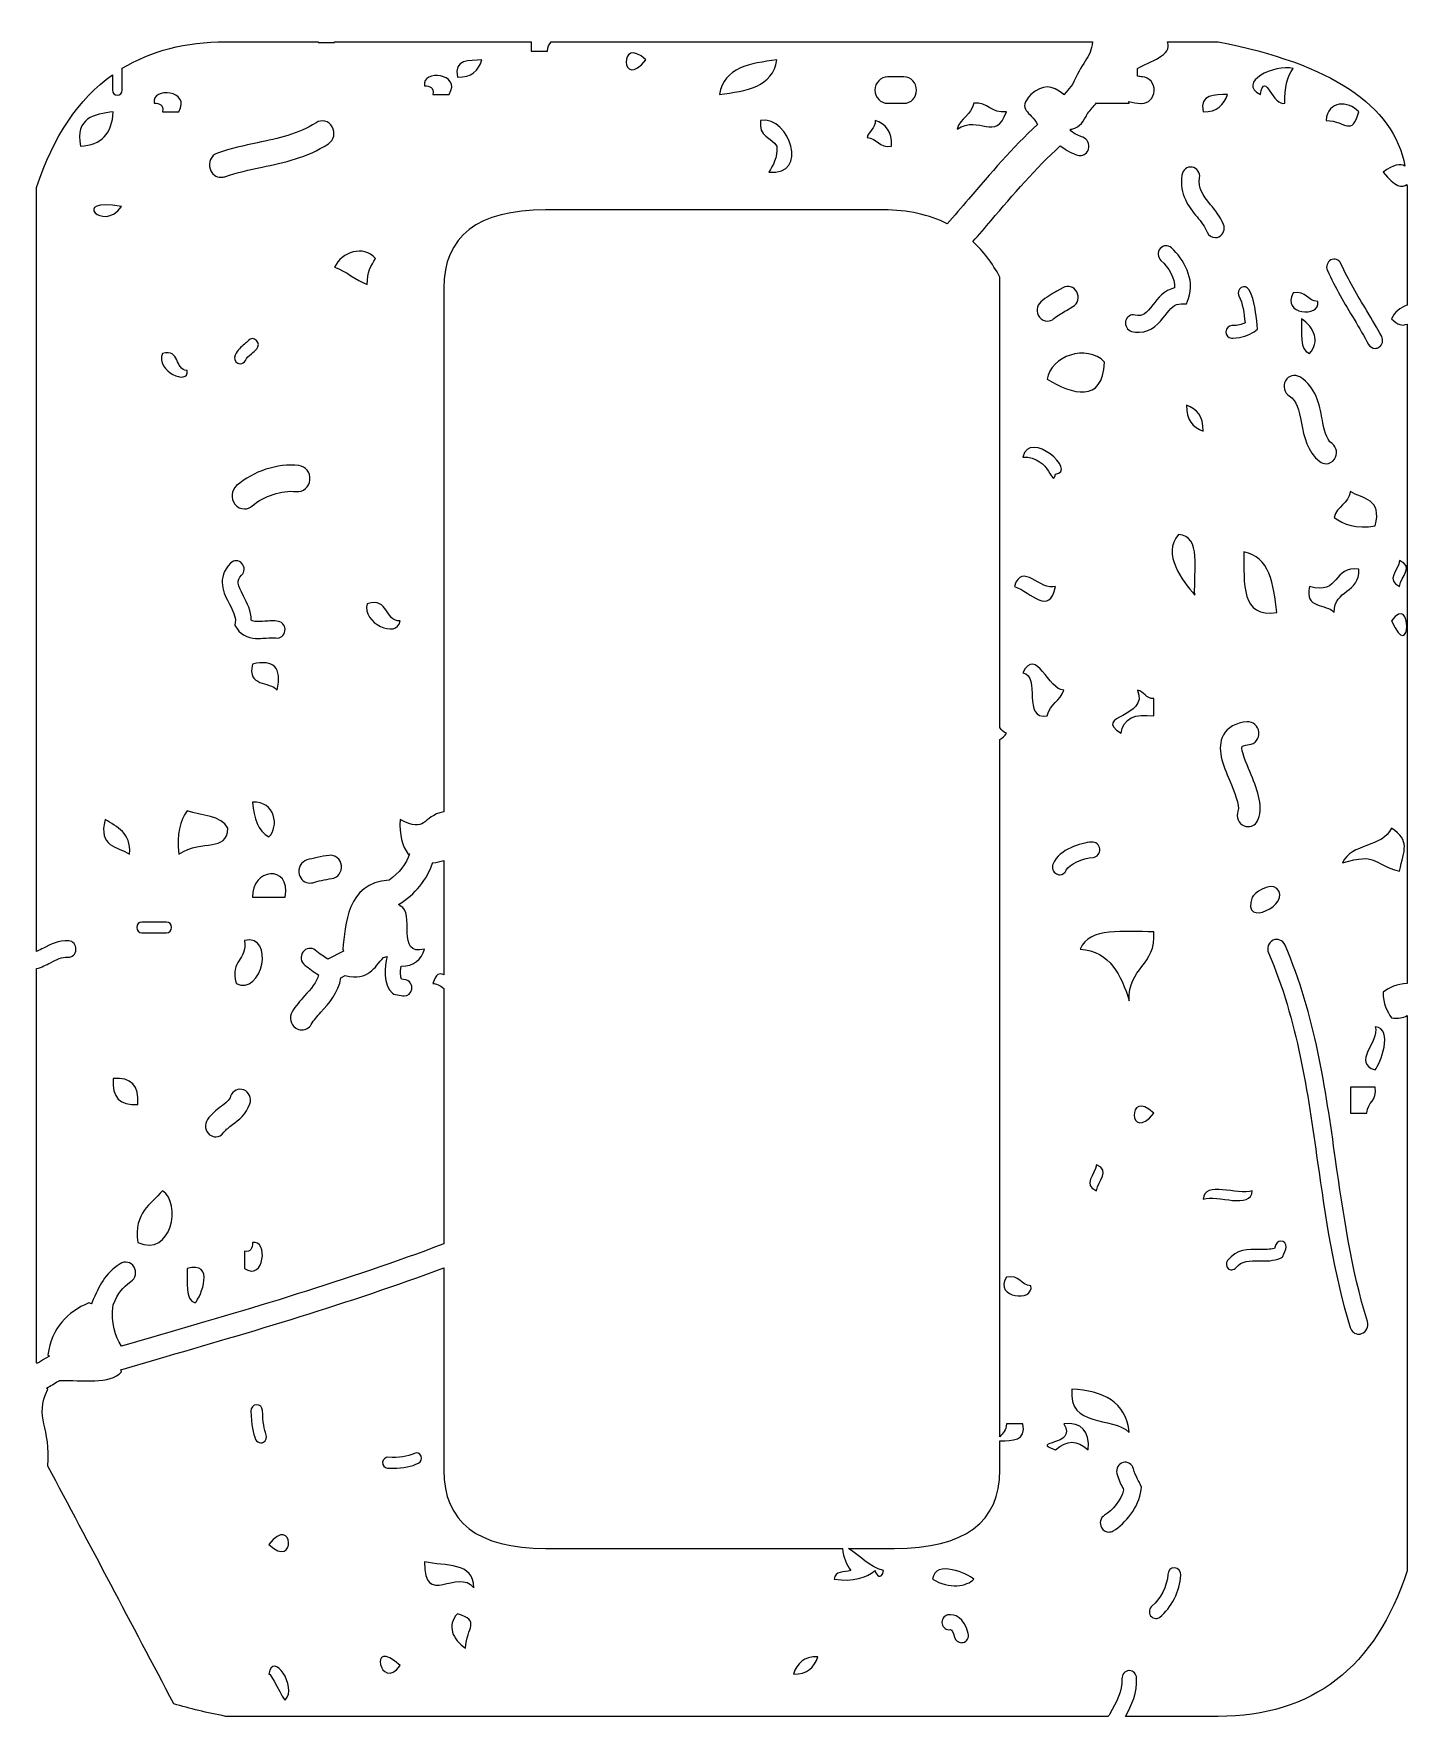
# Model space of a CAD drawing. Header units: inches. Extents: x 0.8 to 14.2, y -17.5 to -0.5.
# Drawn here: x 0.987 to 3.546, y -7.046 to -3.925 of the extents above; entities that cross this region are included whole.
import ezdxf

# ---------------------------------------------------------------- set-up
doc = ezdxf.new("R2010")
doc.units = ezdxf.units.IN
doc.header["$MEASUREMENT"] = 0
doc.layers.add('Layer 1', color=7, linetype='Continuous')

# ---------------------------------------------------------------- blocks, each defined once
blk = doc.blocks.new('block 57')
at = {"layer": 'Layer 1', "lineweight": 0}
for points, knots in [([(2.1216, -3.9735), (2.0756, -4.0327), (2.0705, -3.9248), (2.1216, -3.9735), (2.1216, -3.9735), (2.1216, -3.9735), (2.1216, -3.9735)], [0, 0, 0, 0, 1, 1, 1, 2, 2, 2, 2]), ([(1.05, -5.6378), (1.0393, -5.6371), (1.0293, -5.6421), (1.0179, -5.648), (1.0101, -5.6521), (1.0017, -5.6563), (0.9923, -5.659), (0.9923, -5.659), (0.9923, -6.3911), (0.9923, -6.3911), (0.9929, -6.3911), (0.9934, -6.391), (0.994, -6.391), (0.9989, -6.3881), (1.004, -6.385), (1.0091, -6.3818), (1.0091, -6.3818), (1.0159, -6.3776), (1.0159, -6.3776), (1.0159, -6.3776), (1.0129, -6.3752), (1.0129, -6.3752), (1.021, -6.3252), (1.0491, -6.2959), (1.0888, -6.2791), (1.0888, -6.2791), (1.0941, -6.281), (1.0941, -6.281), (1.0943, -6.2803), (1.0943, -6.2795), (1.0946, -6.2788), (1.1098, -6.2442), (1.1173, -6.2268), (1.1471, -6.2066), (1.1556, -6.2007), (1.1672, -6.2033), (1.1729, -6.2125), (1.1783, -6.2215), (1.1759, -6.2337), (1.1672, -6.2396), (1.1502, -6.2511), (1.1445, -6.2591), (1.134, -6.2825), (1.1302, -6.3176), (1.1372, -6.3412), (1.1496, -6.3591), (1.1496, -6.3591), (1.1495, -6.3593), (1.1495, -6.3593), (1.1495, -6.3593), (1.2054, -6.3431), (1.2054, -6.3431), (1.3838, -6.2912), (1.5669, -6.238), (1.747, -6.1695), (1.747, -6.1695), (1.747, -5.6956), (1.747, -5.6956), (1.7397, -5.6902), (1.7326, -5.686), (1.7268, -5.6867), (1.7323, -5.6684), (1.7394, -5.6663), (1.747, -5.6707), (1.747, -5.6707), (1.747, -5.4586), (1.747, -5.4586), (1.7409, -5.4605), (1.7342, -5.462), (1.7268, -5.4625), (1.7268, -5.4625), (1.7266, -5.4623), (1.7266, -5.4623), (1.7163, -5.4938), (1.6941, -5.5212), (1.6634, -5.5401), (1.6634, -5.5401), (1.666, -5.5425), (1.666, -5.5425), (1.6961, -5.5536), (1.6566, -5.6379), (1.7115, -5.6227), (1.7051, -5.6419), (1.6926, -5.6548), (1.6678, -5.6546), (1.6661, -5.6665), (1.667, -5.6747), (1.6684, -5.6784), (1.6684, -5.6784), (1.676, -5.6798), (1.676, -5.6798), (1.6838, -5.6811), (1.6891, -5.6891), (1.6877, -5.6973), (1.6866, -5.7046), (1.6805, -5.7098), (1.6737, -5.7098), (1.6729, -5.7098), (1.672, -5.7098), (1.6713, -5.7095), (1.6713, -5.7095), (1.6546, -5.7067), (1.6546, -5.7067), (1.6546, -5.7067), (1.6518, -5.7043), (1.6518, -5.7043), (1.6333, -5.6887), (1.6376, -5.6555), (1.642, -5.6364), (1.642, -5.6364), (1.6356, -5.6386), (1.6356, -5.6386), (1.6179, -5.656), (1.6087, -5.6824), (1.5644, -5.6718), (1.5644, -5.6718), (1.5565, -5.676), (1.5565, -5.676), (1.5516, -5.7039), (1.5339, -5.7237), (1.5194, -5.74), (1.5127, -5.7475), (1.506, -5.7547), (1.5014, -5.7625), (1.4974, -5.7691), (1.4907, -5.7727), (1.4837, -5.7727), (1.4799, -5.7727), (1.476, -5.7716), (1.4726, -5.7694), (1.4628, -5.7629), (1.4598, -5.7492), (1.466, -5.7391), (1.4724, -5.7282), (1.4809, -5.7189), (1.489, -5.7098), (1.501, -5.6964), (1.5115, -5.6846), (1.5149, -5.6705), (1.5059, -5.6651), (1.4973, -5.6588), (1.4892, -5.6524), (1.4819, -5.6468), (1.4805, -5.636), (1.4859, -5.6284), (1.4912, -5.6206), (1.5016, -5.6194), (1.5087, -5.6248), (1.5176, -5.6318), (1.525, -5.6372), (1.5319, -5.6412), (1.5323, -5.6411), (1.5327, -5.641), (1.5331, -5.6409), (1.5331, -5.6409), (1.5584, -5.6276), (1.5584, -5.6276), (1.5592, -5.6272), (1.5601, -5.6269), (1.561, -5.6266), (1.561, -5.6266), (1.5597, -5.6227), (1.5597, -5.6227), (1.5651, -5.5794), (1.5663, -5.4994), (1.6456, -5.495), (1.664, -5.4822), (1.6775, -5.4647), (1.6836, -5.4458), (1.6836, -5.4458), (1.6811, -5.4465), (1.6811, -5.4465), (1.6694, -5.4323), (1.6649, -5.4103), (1.666, -5.3825), (1.7161, -5.4086), (1.7054, -5.3768), (1.747, -5.368), (1.747, -5.368), (1.747, -4.3972), (1.747, -4.3972), (1.747, -4.3003), (1.8099, -4.2518), (1.9357, -4.2518), (1.9357, -4.2518), (2.5624, -4.2518), (2.5624, -4.2518), (2.6074, -4.2518), (2.6467, -4.2604), (2.6805, -4.2776), (2.6936, -4.2626), (2.7068, -4.2473), (2.72, -4.2317), (2.7601, -4.1845), (2.8016, -4.1359), (2.8475, -4.0932), (2.8357, -4.069), (2.8081, -4.067), (2.8355, -4.0375), (2.8579, -4.019), (2.8738, -4.019), (2.8963, -4.0375), (2.8963, -4.0375), (2.8967, -4.038), (2.8967, -4.038), (2.8967, -4.038), (2.9006, -4.0334), (2.9006, -4.0334), (2.9047, -4.0287), (2.9086, -4.0239), (2.9125, -4.0191), (2.9282, -3.9806), (2.9475, -3.969), (2.9494, -3.9401), (2.9494, -3.9401), (1.946, -3.9401), (1.946, -3.9401), (1.9425, -3.9446), (1.9393, -3.9493), (1.9393, -3.9575), (1.9393, -3.9575), (1.909, -3.9575), (1.909, -3.9575), (1.909, -3.9575), (1.909, -3.9401), (1.909, -3.9401), (1.909, -3.9401), (1.5445, -3.9401), (1.5445, -3.9401), (1.5445, -3.9401), (1.5445, -3.9415), (1.5445, -3.9415), (1.5445, -3.9415), (1.5141, -3.9415), (1.5141, -3.9415), (1.5141, -3.9415), (1.5141, -3.9401), (1.5141, -3.9401), (1.5141, -3.9401), (1.3427, -3.9401), (1.3427, -3.9401), (1.2682, -3.9401), (1.2044, -3.9566), (1.151, -3.9891), (1.151, -3.9891), (1.151, -4.0296), (1.151, -4.0296), (1.151, -4.0348), (1.1469, -4.039), (1.1418, -4.039), (1.137, -4.039), (1.1329, -4.0348), (1.1329, -4.0296), (1.1329, -4.0296), (1.1329, -4.0012), (1.1329, -4.0012), (1.0699, -4.0461), (1.023, -4.1156), (0.9923, -4.2102), (0.9923, -4.2102), (0.9923, -5.627), (0.9923, -5.627), (0.9965, -5.6253), (1.0007, -5.6232), (1.0051, -5.6209), (1.0183, -5.614), (1.0336, -5.6064), (1.0517, -5.6074), (1.0597, -5.6079), (1.0657, -5.6152), (1.0651, -5.6235), (1.0647, -5.6319), (1.0584, -5.639), (1.05, -5.6378)], [0, 0, 0, 0, 1, 1, 1, 2, 2, 2, 3, 3, 3, 4, 4, 4, 5, 5, 5, 6, 6, 6, 7, 7, 7, 8, 8, 8, 9, 9, 9, 10, 10, 10, 11, 11, 11, 12, 12, 12, 13, 13, 13, 14, 14, 14, 15, 15, 15, 16, 16, 16, 17, 17, 17, 18, 18, 18, 19, 19, 19, 20, 20, 20, 21, 21, 21, 22, 22, 22, 23, 23, 23, 24, 24, 24, 25, 25, 25, 26, 26, 26, 27, 27, 27, 28, 28, 28, 29, 29, 29, 30, 30, 30, 31, 31, 31, 32, 32, 32, 33, 33, 33, 34, 34, 34, 35, 35, 35, 36, 36, 36, 37, 37, 37, 38, 38, 38, 39, 39, 39, 40, 40, 40, 41, 41, 41, 42, 42, 42, 43, 43, 43, 44, 44, 44, 45, 45, 45, 46, 46, 46, 47, 47, 47, 48, 48, 48, 49, 49, 49, 50, 50, 50, 51, 51, 51, 52, 52, 52, 53, 53, 53, 54, 54, 54, 55, 55, 55, 56, 56, 56, 57, 57, 57, 58, 58, 58, 59, 59, 59, 60, 60, 60, 61, 61, 61, 62, 62, 62, 63, 63, 63, 64, 64, 64, 65, 65, 65, 66, 66, 66, 67, 67, 67, 68, 68, 68, 69, 69, 69, 70, 70, 70, 71, 71, 71, 72, 72, 72, 73, 73, 73, 74, 74, 74, 75, 75, 75, 76, 76, 76, 77, 77, 77, 78, 78, 78, 79, 79, 79, 80, 80, 80, 81, 81, 81, 82, 82, 82, 83, 83, 83, 84, 84, 84, 85, 85, 85, 86, 86, 86, 87, 87, 87, 88, 88, 88, 89, 89, 89, 90, 90, 90, 91, 91, 91, 91]), ([(1.7571, -4.0375), (1.7571, -4.0375), (1.7268, -4.0375), (1.7268, -4.0375), (1.7295, -4.0239), (1.7207, -4.0224), (1.7115, -4.0215), (1.7056, -3.9905), (1.7807, -3.9981), (1.7571, -4.0375)], [0, 0, 0, 0, 1, 1, 1, 2, 2, 2, 3, 3, 3, 3]), ([(1.8179, -3.9735), (1.8113, -3.9932), (1.7985, -4.0064), (1.7723, -4.0055), (1.7653, -3.9713), (1.794, -3.975), (1.8179, -3.9735)], [0, 0, 0, 0, 1, 1, 1, 2, 2, 2, 2]), ([(2.3647, -3.9735), (2.3566, -4.0236), (2.308, -4.0312), (2.2583, -4.0375), (2.2666, -3.9874), (2.315, -3.9798), (2.3647, -3.9735)], [0, 0, 0, 0, 1, 1, 1, 2, 2, 2, 2]), ([(1.2559, -4.0697), (1.2559, -4.0697), (1.2255, -4.0697), (1.2255, -4.0697), (1.2283, -4.056), (1.2195, -4.0546), (1.2103, -4.0535), (1.2043, -4.0225), (1.2795, -4.0302), (1.2559, -4.0697)], [0, 0, 0, 0, 1, 1, 1, 2, 2, 2, 3, 3, 3, 3]), ([(2.5698, -4.005), (2.5698, -4.005), (2.6002, -4.005), (2.6002, -4.005), (2.613, -4.005), (2.6235, -4.016), (2.6235, -4.0296), (2.6235, -4.0431), (2.613, -4.054), (2.6002, -4.054), (2.6002, -4.054), (2.5698, -4.054), (2.5698, -4.054), (2.557, -4.054), (2.5464, -4.0431), (2.5464, -4.0296), (2.5464, -4.016), (2.557, -4.005), (2.5698, -4.005)], [0, 0, 0, 0, 1, 1, 1, 2, 2, 2, 3, 3, 3, 4, 4, 4, 5, 5, 5, 6, 6, 6, 6]), ([(2.7294, -4.0535), (2.7565, -4.0515), (2.7613, -4.0731), (2.79, -4.0697), (2.7699, -4.1271), (2.7403, -4.0745), (2.6988, -4.1017), (2.7042, -4.0805), (2.7256, -4.0764), (2.7294, -4.0535)], [0, 0, 0, 0, 1, 1, 1, 2, 2, 2, 3, 3, 3, 3]), ([(1.1343, -4.0697), (1.1324, -4.1103), (1.1122, -4.1318), (1.0737, -4.1335), (1.0633, -4.0799), (1.099, -4.0751), (1.1343, -4.0697)], [0, 0, 0, 0, 1, 1, 1, 2, 2, 2, 2]), ([(1.3273, -4.1465), (1.3522, -4.1376), (1.3773, -4.1324), (1.4015, -4.1272), (1.4404, -4.1191), (1.4772, -4.1114), (1.5102, -4.09), (1.5206, -4.0834), (1.5339, -4.0867), (1.5403, -4.0975), (1.5466, -4.1084), (1.5434, -4.1226), (1.5331, -4.1292), (1.4933, -4.155), (1.4509, -4.1639), (1.4101, -4.1724), (1.3861, -4.1775), (1.3634, -4.1822), (1.3414, -4.1901), (1.3391, -4.1909), (1.3367, -4.1913), (1.3343, -4.1913), (1.3253, -4.1913), (1.3167, -4.1852), (1.3138, -4.1757), (1.3099, -4.1636), (1.3159, -4.1506), (1.3273, -4.1465)], [0, 0, 0, 0, 1, 1, 1, 2, 2, 2, 3, 3, 3, 4, 4, 4, 5, 5, 5, 6, 6, 6, 7, 7, 7, 8, 8, 8, 9, 9, 9, 9]), ([(2.3495, -4.1817), (2.3575, -4.1688), (2.3654, -4.1557), (2.3647, -4.1335), (2.3548, -4.1173), (2.3297, -4.117), (2.3343, -4.0856), (2.3888, -4.078), (2.4252, -4.1893), (2.3495, -4.1817)], [0, 0, 0, 0, 1, 1, 1, 2, 2, 2, 3, 3, 3, 3]), ([(2.547, -4.0856), (2.5658, -4.0925), (2.5781, -4.106), (2.5773, -4.1335), (2.5529, -4.1381), (2.5513, -4.1184), (2.5318, -4.1175), (2.5346, -4.1047), (2.547, -4.1017), (2.547, -4.0856)], [0, 0, 0, 0, 1, 1, 1, 2, 2, 2, 3, 3, 3, 3]), ([(1.1496, -4.2457), (1.1162, -4.2945), (1.0523, -4.2273), (1.1496, -4.2457), (1.1496, -4.2457), (1.1496, -4.2457), (1.1496, -4.2457)], [0, 0, 0, 0, 1, 1, 1, 2, 2, 2, 2]), ([(1.6205, -4.3417), (1.6124, -4.3546), (1.6047, -4.3677), (1.6052, -4.3898), (1.5828, -4.3814), (1.5669, -4.366), (1.5445, -4.3578), (1.5582, -4.3299), (1.5977, -4.3163), (1.6205, -4.3417)], [0, 0, 0, 0, 1, 1, 1, 2, 2, 2, 3, 3, 3, 3]), ([(1.3602, -4.5209), (1.3643, -4.5116), (1.3713, -4.5059), (1.3774, -4.5008), (1.3799, -4.4986), (1.3824, -4.4965), (1.3849, -4.4939), (1.3889, -4.4895), (1.3958, -4.4894), (1.4, -4.4937), (1.4044, -4.4981), (1.4044, -4.5052), (1.4003, -4.5097), (1.3974, -4.5129), (1.3941, -4.5156), (1.3906, -4.5185), (1.3858, -4.5226), (1.3817, -4.5262), (1.3793, -4.5309), (1.3775, -4.5348), (1.3738, -4.5373), (1.3696, -4.5373), (1.3682, -4.5373), (1.3665, -4.5367), (1.3651, -4.5361), (1.3598, -4.5333), (1.3575, -4.5264), (1.3602, -4.5209)], [0, 0, 0, 0, 1, 1, 1, 2, 2, 2, 3, 3, 3, 4, 4, 4, 5, 5, 5, 6, 6, 6, 7, 7, 7, 8, 8, 8, 9, 9, 9, 9]), ([(1.2711, -4.5498), (1.2756, -4.5785), (1.2121, -4.5508), (1.2255, -4.5178), (1.2593, -4.5091), (1.2473, -4.5484), (1.2711, -4.5498)], [0, 0, 0, 0, 1, 1, 1, 2, 2, 2, 2]), ([(1.3919, -4.8007), (1.3876, -4.8044), (1.3824, -4.8064), (1.3774, -4.8064), (1.3707, -4.8064), (1.3642, -4.8033), (1.3596, -4.7973), (1.3516, -4.7869), (1.3531, -4.7717), (1.3628, -4.7632), (1.3942, -4.7363), (1.4385, -4.7215), (1.4782, -4.7258), (1.491, -4.7271), (1.5003, -4.7389), (1.499, -4.7523), (1.498, -4.7656), (1.4863, -4.7756), (1.474, -4.7741), (1.4463, -4.7715), (1.414, -4.7819), (1.3919, -4.8007)], [0, 0, 0, 0, 1, 1, 1, 2, 2, 2, 3, 3, 3, 4, 4, 4, 5, 5, 5, 6, 6, 6, 7, 7, 7, 7]), ([(1.3756, -4.968), (1.3824, -4.9811), (1.3902, -4.9957), (1.3902, -5.0126), (1.395, -5.0159), (1.4025, -5.0159), (1.4155, -5.0147), (1.4237, -5.0141), (1.4321, -5.0135), (1.4404, -5.0149), (1.4485, -5.0163), (1.4541, -5.0241), (1.4527, -5.0327), (1.4514, -5.0412), (1.4438, -5.047), (1.436, -5.0456), (1.4311, -5.0449), (1.4246, -5.0453), (1.4178, -5.0459), (1.4134, -5.0461), (1.4085, -5.0466), (1.4037, -5.0466), (1.3894, -5.0466), (1.3739, -5.0435), (1.3632, -5.0276), (1.3632, -5.0276), (1.3596, -5.0225), (1.3596, -5.0225), (1.3596, -5.0225), (1.3605, -5.0163), (1.3605, -5.0163), (1.3619, -5.0061), (1.3559, -4.9948), (1.3498, -4.983), (1.3396, -4.9637), (1.3244, -4.9345), (1.3519, -4.9068), (1.358, -4.9009), (1.3673, -4.9012), (1.3729, -4.9073), (1.3786, -4.9137), (1.3783, -4.9236), (1.3723, -4.9294), (1.3623, -4.9394), (1.3642, -4.946), (1.3756, -4.968)], [0, 0, 0, 0, 1, 1, 1, 2, 2, 2, 3, 3, 3, 4, 4, 4, 5, 5, 5, 6, 6, 6, 7, 7, 7, 8, 8, 8, 9, 9, 9, 10, 10, 10, 11, 11, 11, 12, 12, 12, 13, 13, 13, 14, 14, 14, 15, 15, 15, 15]), ([(1.666, -5.0142), (1.6612, -5.0481), (1.5941, -5.0178), (1.6052, -4.9821), (1.6467, -4.9705), (1.6359, -5.014), (1.666, -5.0142)], [0, 0, 0, 0, 1, 1, 1, 2, 2, 2, 2]), ([(1.3925, -5.0942), (1.4321, -5.0847), (1.4472, -5.1007), (1.4382, -5.1424), (1.424, -5.1252), (1.3821, -5.1373), (1.3925, -5.0942)], [0, 0, 0, 0, 1, 1, 1, 2, 2, 2, 2]), ([(1.2711, -5.3664), (1.2981, -5.3753), (1.3342, -5.3746), (1.347, -5.3984), (1.3436, -5.4446), (1.3018, -5.4173), (1.2559, -5.4465), (1.251, -5.4093), (1.2583, -5.3849), (1.2711, -5.3664)], [0, 0, 0, 0, 1, 1, 1, 2, 2, 2, 3, 3, 3, 3]), ([(1.4229, -5.4145), (1.4026, -5.404), (1.3947, -5.3802), (1.3925, -5.3504), (1.4352, -5.348), (1.4421, -5.3957), (1.4229, -5.4145)], [0, 0, 0, 0, 1, 1, 1, 2, 2, 2, 2]), ([(1.1647, -5.4465), (1.1426, -5.4326), (1.1059, -5.4338), (1.1192, -5.3825), (1.1413, -5.3964), (1.1674, -5.4064), (1.1647, -5.4465)], [0, 0, 0, 0, 1, 1, 1, 2, 2, 2, 2]), ([(1.5394, -5.4921), (1.5271, -5.4937), (1.5135, -5.4969), (1.5044, -5.4996), (1.5025, -5.5001), (1.5007, -5.5003), (1.4989, -5.5003), (1.4898, -5.5003), (1.4815, -5.4939), (1.4789, -5.4842), (1.476, -5.4727), (1.4826, -5.4608), (1.4933, -5.4574), (1.504, -5.4544), (1.5198, -5.4508), (1.5343, -5.4489), (1.5456, -5.4475), (1.556, -5.4558), (1.5573, -5.4677), (1.5588, -5.4798), (1.5507, -5.4906), (1.5394, -5.4921)], [0, 0, 0, 0, 1, 1, 1, 2, 2, 2, 3, 3, 3, 4, 4, 4, 5, 5, 5, 6, 6, 6, 7, 7, 7, 7]), ([(1.4533, -5.5266), (1.4533, -5.5266), (1.3925, -5.5266), (1.3925, -5.5266), (1.3894, -5.4741), (1.4638, -5.4633), (1.4533, -5.5266)], [0, 0, 0, 0, 1, 1, 1, 2, 2, 2, 2]), ([(1.1874, -5.5726), (1.1874, -5.5726), (1.2331, -5.5726), (1.2331, -5.5726), (1.2383, -5.5726), (1.2426, -5.5771), (1.2426, -5.5825), (1.2426, -5.5881), (1.2383, -5.5927), (1.2331, -5.5927), (1.2331, -5.5927), (1.1874, -5.5927), (1.1874, -5.5927), (1.1822, -5.5927), (1.1781, -5.5881), (1.1781, -5.5825), (1.1781, -5.5771), (1.1822, -5.5726), (1.1874, -5.5726)], [0, 0, 0, 0, 1, 1, 1, 2, 2, 2, 3, 3, 3, 4, 4, 4, 5, 5, 5, 6, 6, 6, 6]), ([(1.3623, -5.6867), (1.3497, -5.6415), (1.3836, -5.6452), (1.3774, -5.6067), (1.4352, -5.5947), (1.4102, -5.7103), (1.3623, -5.6867)], [0, 0, 0, 0, 1, 1, 1, 2, 2, 2, 2]), ([(1.18, -5.9108), (1.1468, -5.9137), (1.1316, -5.8977), (1.1343, -5.8628), (1.1675, -5.8599), (1.1826, -5.8759), (1.18, -5.9108)], [0, 0, 0, 0, 1, 1, 1, 2, 2, 2, 2]), ([(1.3554, -5.9483), (1.3489, -5.9531), (1.3433, -5.9574), (1.3396, -5.9626), (1.3359, -5.9681), (1.3302, -5.971), (1.3242, -5.971), (1.3202, -5.971), (1.3164, -5.9696), (1.313, -5.9671), (1.3046, -5.9607), (1.3026, -5.948), (1.309, -5.9391), (1.3161, -5.9287), (1.3253, -5.9216), (1.3334, -5.9156), (1.3431, -5.9082), (1.3493, -5.9033), (1.3519, -5.8957), (1.3557, -5.8854), (1.3668, -5.88), (1.3765, -5.8841), (1.3863, -5.8879), (1.3912, -5.8995), (1.3875, -5.9098), (1.3806, -5.9293), (1.3668, -5.9399), (1.3554, -5.9483)], [0, 0, 0, 0, 1, 1, 1, 2, 2, 2, 3, 3, 3, 4, 4, 4, 5, 5, 5, 6, 6, 6, 7, 7, 7, 8, 8, 8, 9, 9, 9, 9]), ([(1.18, -6.1671), (1.1717, -6.1103), (1.2046, -6.0968), (1.2255, -6.0711), (1.2615, -6.0944), (1.2426, -6.1946), (1.18, -6.1671)], [0, 0, 0, 0, 1, 1, 1, 2, 2, 2, 2]), ([(1.3774, -6.2151), (1.3774, -6.2151), (1.3774, -6.1831), (1.3774, -6.1831), (1.3903, -6.186), (1.3918, -6.1769), (1.3925, -6.1671), (1.422, -6.1606), (1.4148, -6.2401), (1.3774, -6.2151)], [0, 0, 0, 0, 1, 1, 1, 2, 2, 2, 3, 3, 3, 3]), ([(1.2862, -6.2791), (1.2656, -6.2742), (1.2736, -6.2391), (1.2711, -6.2151), (1.3241, -6.2007), (1.2969, -6.2673), (1.2862, -6.2791)], [0, 0, 0, 0, 1, 1, 1, 2, 2, 2, 2])]:
    blk.add_open_spline(points, degree=3, knots=knots, dxfattribs=at)
blk = doc.blocks.new('block 58')
at = {"layer": 'Layer 1', "lineweight": 0}
for points, knots in [([(1.3427, -7.0459), (1.3427, -7.0459), (2.9789, -7.0459), (2.9789, -7.0459), (2.9798, -7.0443), (2.9807, -7.0427), (2.9817, -7.0412), (2.994, -7.0194), (3.0055, -6.9994), (3.0043, -6.9764), (3.0038, -6.9685), (3.0096, -6.9617), (3.0171, -6.9611), (3.0171, -6.9611), (3.0178, -6.9611), (3.0178, -6.9611), (3.025, -6.9611), (3.0311, -6.9671), (3.0315, -6.9749), (3.033, -7.002), (3.0222, -7.0252), (3.0107, -7.0459), (3.0107, -7.0459), (3.1824, -7.0459), (3.1824, -7.0459), (3.3576, -7.0459), (3.4744, -6.9559), (3.5328, -6.7758), (3.5328, -6.7758), (3.5328, -5.7461), (3.5328, -5.7461), (3.5258, -5.7503), (3.5165, -5.7522), (3.504, -5.7506), (3.4959, -5.7378), (3.4881, -5.7249), (3.4886, -5.7028), (3.4994, -5.6931), (3.5144, -5.6881), (3.5328, -5.6869), (3.5328, -5.6869), (3.5328, -4.4634), (3.5328, -4.4634), (3.5243, -4.4673), (3.5147, -4.4657), (3.504, -4.4538), (3.5098, -4.4414), (3.5199, -4.4334), (3.5328, -4.4284), (3.5328, -4.4284), (3.5328, -4.2102), (3.5328, -4.2102), (3.5328, -4.2082), (3.5326, -4.2064), (3.5325, -4.2044), (3.5248, -4.2115), (3.5098, -4.2096), (3.4886, -4.1817), (3.5076, -4.1668), (3.5208, -4.1656), (3.5289, -4.1703), (3.5074, -4.0574), (3.3921, -3.9806), (3.1824, -3.9401), (3.1824, -3.9401), (3.0888, -3.9401), (3.0888, -3.9401), (3.0985, -3.9653), (3.0557, -3.9758), (3.033, -3.9895), (3.033, -3.9895), (3.033, -4.0036), (3.033, -4.0036), (3.036, -4.0041), (3.0391, -4.0047), (3.0421, -4.0049), (3.0549, -4.0058), (3.0648, -4.0175), (3.0641, -4.0311), (3.0632, -4.0442), (3.053, -4.0543), (3.0407, -4.0543), (3.0402, -4.0543), (3.0398, -4.0543), (3.039, -4.0542), (3.0319, -4.0537), (3.0245, -4.0524), (3.0171, -4.0509), (3.0171, -4.0509), (3.0178, -4.0535), (3.0178, -4.0535), (3.0178, -4.0535), (2.9572, -4.0535), (2.9572, -4.0535), (2.9572, -4.0535), (2.9568, -4.0531), (2.9568, -4.0531), (2.9518, -4.0596), (2.9465, -4.0659), (2.9411, -4.0721), (2.9411, -4.0721), (2.94, -4.0735), (2.94, -4.0735), (2.9338, -4.0863), (2.927, -4.0986), (2.9114, -4.1017), (2.9114, -4.1017), (2.9091, -4.1017), (2.9091, -4.1017), (2.9091, -4.1027), (2.9091, -4.1038), (2.909, -4.1048), (2.9177, -4.1116), (2.925, -4.1148), (2.9317, -4.117), (2.9404, -4.1201), (2.945, -4.1297), (2.9424, -4.1389), (2.9402, -4.1463), (2.9337, -4.151), (2.9267, -4.151), (2.925, -4.151), (2.9233, -4.1506), (2.9218, -4.15), (2.9126, -4.147), (2.9021, -4.1424), (2.8899, -4.1329), (2.8443, -4.1744), (2.8024, -4.2234), (2.7618, -4.2712), (2.7506, -4.2843), (2.7393, -4.2975), (2.7279, -4.3106), (2.7473, -4.3284), (2.764, -4.3504), (2.7781, -4.3764), (2.7781, -4.3764), (2.7781, -5.2118), (2.7781, -5.2118), (2.7807, -5.2167), (2.7844, -5.2205), (2.79, -5.2224), (2.7872, -5.2273), (2.783, -5.231), (2.7781, -5.2338), (2.7781, -5.2338), (2.7781, -6.5276), (2.7781, -6.5276), (2.7828, -6.5203), (2.7901, -6.5156), (2.79, -6.5032), (2.79, -6.5032), (2.8204, -6.5032), (2.8204, -6.5032), (2.8272, -6.5358), (2.8012, -6.5341), (2.7781, -6.5351), (2.7781, -6.5351), (2.7781, -6.5889), (2.7781, -6.5889), (2.7781, -6.6859), (2.7129, -6.7343), (2.5827, -6.7343), (2.5827, -6.7343), (2.4974, -6.7343), (2.4974, -6.7343), (2.5184, -6.7487), (2.5352, -6.7675), (2.5623, -6.7755), (2.5593, -6.7938), (2.5469, -6.7844), (2.547, -6.7755), (2.5293, -6.789), (2.5062, -6.7966), (2.471, -6.7915), (2.4715, -6.7757), (2.4896, -6.779), (2.5014, -6.7755), (2.4943, -6.7639), (2.4874, -6.7524), (2.4863, -6.7343), (2.4863, -6.7343), (1.9357, -6.7343), (1.9357, -6.7343), (1.8099, -6.7343), (1.747, -6.6859), (1.747, -6.5889), (1.747, -6.5889), (1.747, -6.214), (1.747, -6.214), (1.5699, -6.2805), (1.3907, -6.3325), (1.2158, -6.3833), (1.2158, -6.3833), (1.1482, -6.403), (1.1482, -6.403), (1.1482, -6.403), (1.1496, -6.4072), (1.1496, -6.4072), (1.1285, -6.4306), (1.0771, -6.4223), (1.0345, -6.4229), (1.0345, -6.4229), (1.0328, -6.424), (1.0328, -6.424), (1.0251, -6.4286), (1.0179, -6.433), (1.0107, -6.4371), (1.0107, -6.4371), (1.0129, -6.4392), (1.0129, -6.4392), (0.9868, -6.4921), (1.0199, -6.51), (1.013, -6.5816), (1.0909, -6.7276), (1.1687, -6.8749), (1.2466, -7.0228), (1.2762, -7.0314), (1.308, -7.0392), (1.3427, -7.0459)], [0, 0, 0, 0, 1, 1, 1, 2, 2, 2, 3, 3, 3, 4, 4, 4, 5, 5, 5, 6, 6, 6, 7, 7, 7, 8, 8, 8, 9, 9, 9, 10, 10, 10, 11, 11, 11, 12, 12, 12, 13, 13, 13, 14, 14, 14, 15, 15, 15, 16, 16, 16, 17, 17, 17, 18, 18, 18, 19, 19, 19, 20, 20, 20, 21, 21, 21, 22, 22, 22, 23, 23, 23, 24, 24, 24, 25, 25, 25, 26, 26, 26, 27, 27, 27, 28, 28, 28, 29, 29, 29, 30, 30, 30, 31, 31, 31, 32, 32, 32, 33, 33, 33, 34, 34, 34, 35, 35, 35, 36, 36, 36, 37, 37, 37, 38, 38, 38, 39, 39, 39, 40, 40, 40, 41, 41, 41, 42, 42, 42, 43, 43, 43, 44, 44, 44, 45, 45, 45, 46, 46, 46, 47, 47, 47, 48, 48, 48, 49, 49, 49, 50, 50, 50, 51, 51, 51, 52, 52, 52, 53, 53, 53, 54, 54, 54, 55, 55, 55, 56, 56, 56, 57, 57, 57, 58, 58, 58, 59, 59, 59, 60, 60, 60, 61, 61, 61, 62, 62, 62, 63, 63, 63, 64, 64, 64, 65, 65, 65, 66, 66, 66, 67, 67, 67, 68, 68, 68, 69, 69, 69, 70, 70, 70, 71, 71, 71, 72, 72, 72, 73, 73, 73, 73]), ([(3.3218, -3.9895), (3.31, -4.0037), (3.3055, -4.0257), (3.3064, -4.0535), (3.2846, -4.0621), (3.2695, -3.9911), (3.2608, -4.0375), (3.217, -4.0155), (3.2863, -3.9808), (3.3218, -3.9895)], [0, 0, 0, 0, 1, 1, 1, 2, 2, 2, 3, 3, 3, 3]), ([(3.2, -4.0375), (3.1936, -4.0572), (3.1805, -4.0704), (3.1548, -4.0697), (3.1475, -4.0354), (3.1764, -4.039), (3.2, -4.0375)], [0, 0, 0, 0, 1, 1, 1, 2, 2, 2, 2]), ([(3.4433, -4.0697), (3.43, -4.1161), (3.4204, -4.0876), (3.3826, -4.0856), (3.3867, -4.0485), (3.4231, -4.0487), (3.4433, -4.0697)], [0, 0, 0, 0, 1, 1, 1, 2, 2, 2, 2]), ([(3.1154, -4.1871), (3.1166, -4.1775), (3.1253, -4.1709), (3.1342, -4.1724), (3.1434, -4.1738), (3.1497, -4.1828), (3.1482, -4.1922), (3.1453, -4.2118), (3.1537, -4.2234), (3.1687, -4.2421), (3.1769, -4.2524), (3.1863, -4.2641), (3.1924, -4.2786), (3.1962, -4.2873), (3.1924, -4.2977), (3.1841, -4.3016), (3.1819, -4.3027), (3.1796, -4.3032), (3.1774, -4.3032), (3.1711, -4.3032), (3.1651, -4.2992), (3.1624, -4.2928), (3.1581, -4.2829), (3.1511, -4.274), (3.1434, -4.2647), (3.1286, -4.2463), (3.1101, -4.2232), (3.1154, -4.1871)], [0, 0, 0, 0, 1, 1, 1, 2, 2, 2, 3, 3, 3, 4, 4, 4, 5, 5, 5, 6, 6, 6, 7, 7, 7, 8, 8, 8, 9, 9, 9, 9]), ([(3.011, -4.4584), (3.0127, -4.4502), (3.0207, -4.4445), (3.0286, -4.4467), (3.0436, -4.45), (3.0496, -4.4435), (3.0616, -4.4279), (3.0708, -4.4157), (3.0824, -4.4008), (3.1017, -4.3963), (3.1029, -4.3784), (3.0903, -4.3583), (3.0766, -4.3455), (3.0703, -4.3398), (3.0699, -4.3299), (3.0752, -4.3234), (3.0805, -4.317), (3.0898, -4.3163), (3.0959, -4.3221), (3.1185, -4.3428), (3.1403, -4.3799), (3.1275, -4.4159), (3.1275, -4.4159), (3.1241, -4.4257), (3.1241, -4.4257), (3.1241, -4.4257), (3.114, -4.4259), (3.114, -4.4259), (3.1015, -4.4261), (3.095, -4.4337), (3.0844, -4.4475), (3.0739, -4.4609), (3.0605, -4.4787), (3.0359, -4.4787), (3.0317, -4.4787), (3.0272, -4.4782), (3.0222, -4.477), (3.0144, -4.4751), (3.0094, -4.4668), (3.011, -4.4584)], [0, 0, 0, 0, 1, 1, 1, 2, 2, 2, 3, 3, 3, 4, 4, 4, 5, 5, 5, 6, 6, 6, 7, 7, 7, 8, 8, 8, 9, 9, 9, 10, 10, 10, 11, 11, 11, 12, 12, 12, 13, 13, 13, 13]), ([(3.4858, -4.4864), (3.4896, -4.4936), (3.4872, -4.5026), (3.4805, -4.5066), (3.4783, -4.508), (3.4758, -4.5085), (3.4737, -4.5085), (3.4686, -4.5085), (3.4641, -4.5059), (3.4614, -4.5012), (3.4532, -4.4862), (3.444, -4.4706), (3.4347, -4.4546), (3.4172, -4.4256), (3.3995, -4.3958), (3.385, -4.364), (3.3816, -4.3568), (3.3848, -4.348), (3.3915, -4.3445), (3.3985, -4.3409), (3.4069, -4.344), (3.4103, -4.3515), (3.4238, -4.3814), (3.4412, -4.4106), (3.4582, -4.439), (3.4679, -4.4553), (3.4773, -4.4712), (3.4858, -4.4864)], [0, 0, 0, 0, 1, 1, 1, 2, 2, 2, 3, 3, 3, 4, 4, 4, 5, 5, 5, 6, 6, 6, 7, 7, 7, 8, 8, 8, 9, 9, 9, 9]), ([(2.8539, -4.4222), (2.8642, -4.4133), (2.8741, -4.4077), (2.8838, -4.4024), (2.8838, -4.4024), (2.8946, -4.3963), (2.8946, -4.3963), (2.9038, -4.3909), (2.9153, -4.3941), (2.9206, -4.4038), (2.9257, -4.4134), (2.9226, -4.4256), (2.9134, -4.4312), (2.9134, -4.4312), (2.9016, -4.4381), (2.9016, -4.4381), (2.8936, -4.4425), (2.886, -4.4467), (2.8782, -4.4533), (2.8746, -4.4565), (2.8702, -4.458), (2.8659, -4.458), (2.8606, -4.458), (2.855, -4.4555), (2.8512, -4.4506), (2.8444, -4.442), (2.8456, -4.4293), (2.8539, -4.4222)], [0, 0, 0, 0, 1, 1, 1, 2, 2, 2, 3, 3, 3, 4, 4, 4, 5, 5, 5, 6, 6, 6, 7, 7, 7, 8, 8, 8, 9, 9, 9, 9]), ([(3.208, -4.4663), (3.2198, -4.4669), (3.2259, -4.4643), (3.2324, -4.4611), (3.2307, -4.4434), (3.2282, -4.4253), (3.221, -4.4114), (3.2181, -4.4057), (3.2201, -4.3987), (3.2251, -4.3957), (3.2304, -4.3924), (3.2372, -4.3946), (3.2401, -4.4002), (3.2507, -4.4203), (3.2528, -4.4443), (3.2548, -4.4653), (3.2548, -4.4653), (3.2555, -4.4729), (3.2555, -4.4729), (3.2555, -4.4729), (3.2495, -4.4778), (3.2495, -4.4778), (3.2391, -4.4838), (3.2271, -4.4895), (3.21, -4.4895), (3.2092, -4.4895), (3.2083, -4.4895), (3.2075, -4.4894), (3.2015, -4.4891), (3.1967, -4.4838), (3.1969, -4.4776), (3.1969, -4.4712), (3.2022, -4.4666), (3.208, -4.4663)], [0, 0, 0, 0, 1, 1, 1, 2, 2, 2, 3, 3, 3, 4, 4, 4, 5, 5, 5, 6, 6, 6, 7, 7, 7, 8, 8, 8, 9, 9, 9, 10, 10, 10, 11, 11, 11, 11]), ([(3.3672, -4.4218), (3.3731, -4.4528), (3.2982, -4.4452), (3.3218, -4.4057), (3.3462, -4.4012), (3.3479, -4.4209), (3.3672, -4.4218)], [0, 0, 0, 0, 1, 1, 1, 2, 2, 2, 2]), ([(3.3368, -4.4538), (3.3613, -4.4696), (3.3717, -4.4966), (3.3522, -4.5178), (3.3315, -4.5129), (3.3394, -4.4778), (3.3368, -4.4538)], [0, 0, 0, 0, 1, 1, 1, 2, 2, 2, 2]), ([(2.9722, -4.534), (2.9684, -4.6123), (2.9114, -4.593), (2.8659, -4.5659), (2.8721, -4.5225), (2.9382, -4.4999), (2.9722, -4.534)], [0, 0, 0, 0, 1, 1, 1, 2, 2, 2, 2]), ([(3.3939, -4.6853), (3.4026, -4.692), (3.4045, -4.7049), (3.3982, -4.714), (3.3943, -4.7196), (3.3884, -4.7225), (3.3826, -4.7225), (3.3784, -4.7225), (3.3744, -4.7212), (3.371, -4.7186), (3.3471, -4.7003), (3.3418, -4.6722), (3.3373, -4.6474), (3.3321, -4.6219), (3.3286, -4.6059), (3.3144, -4.5969), (3.3049, -4.5911), (3.3021, -4.5785), (3.3075, -4.5687), (3.3128, -4.559), (3.325, -4.5558), (3.3341, -4.5616), (3.364, -4.5804), (3.3703, -4.6131), (3.3753, -4.6392), (3.3789, -4.6593), (3.3823, -4.6766), (3.3939, -4.6853)], [0, 0, 0, 0, 1, 1, 1, 2, 2, 2, 3, 3, 3, 4, 4, 4, 5, 5, 5, 6, 6, 6, 7, 7, 7, 8, 8, 8, 9, 9, 9, 9]), ([(3.1241, -4.6139), (3.1429, -4.6209), (3.1554, -4.6344), (3.1548, -4.662), (3.1359, -4.655), (3.1233, -4.6415), (3.1241, -4.6139)], [0, 0, 0, 0, 1, 1, 1, 2, 2, 2, 2]), ([(2.8811, -4.7421), (2.8741, -4.7701), (2.8738, -4.7094), (2.8204, -4.7101), (2.8333, -4.6574), (2.9231, -4.7371), (2.8811, -4.7421)], [0, 0, 0, 0, 1, 1, 1, 2, 2, 2, 2]), ([(3.3976, -4.8221), (3.403, -4.801), (3.4242, -4.7968), (3.4278, -4.7741), (3.4501, -4.7879), (3.487, -4.7866), (3.4737, -4.838), (3.4383, -4.8432), (3.4153, -4.8354), (3.3976, -4.8221)], [0, 0, 0, 0, 1, 1, 1, 2, 2, 2, 3, 3, 3, 3]), ([(3.1393, -4.9662), (3.1166, -4.9403), (3.0775, -4.889), (3.109, -4.8541), (3.1523, -4.8564), (3.1369, -4.9209), (3.1393, -4.9662)], [0, 0, 0, 0, 1, 1, 1, 2, 2, 2, 2]), ([(3.2304, -4.8861), (3.2782, -4.8947), (3.2852, -4.9458), (3.2912, -4.9982), (3.2246, -5.0098), (3.2304, -4.9448), (3.2304, -4.8861)], [0, 0, 0, 0, 1, 1, 1, 2, 2, 2, 2]), ([(2.8811, -4.9501), (2.8702, -5.0055), (2.8355, -4.9609), (2.8051, -4.9501), (2.8182, -4.9033), (2.8541, -4.9597), (2.8811, -4.9501)], [0, 0, 0, 0, 1, 1, 1, 2, 2, 2, 2]), ([(3.4433, -4.9181), (3.4455, -4.9634), (3.3976, -4.9554), (3.3976, -4.9982), (3.3835, -4.9811), (3.3416, -4.9933), (3.3522, -4.9501), (3.4088, -4.9672), (3.3954, -4.9105), (3.4433, -4.9181)], [0, 0, 0, 0, 1, 1, 1, 2, 2, 2, 3, 3, 3, 3]), ([(3.519, -4.9021), (3.5463, -4.9138), (3.5215, -4.9312), (3.519, -4.9501), (3.4923, -4.9384), (3.5168, -4.921), (3.519, -4.9021)], [0, 0, 0, 0, 1, 1, 1, 2, 2, 2, 2]), ([(3.504, -5.0142), (3.5431, -4.959), (3.5405, -5.0965), (3.504, -5.0142), (3.504, -5.0142), (3.504, -5.0142), (3.504, -5.0142)], [0, 0, 0, 0, 1, 1, 1, 2, 2, 2, 2]), ([(2.8204, -5.1104), (2.8449, -5.0602), (2.8685, -5.1431), (2.8963, -5.1424), (2.891, -5.1633), (2.8698, -5.1675), (2.8659, -5.1904), (2.8182, -5.198), (2.8545, -5.1169), (2.8204, -5.1104)], [0, 0, 0, 0, 1, 1, 1, 2, 2, 2, 3, 3, 3, 3]), ([(3.033, -5.1424), (3.0453, -5.1453), (3.0482, -5.1584), (3.0633, -5.1582), (3.0633, -5.1582), (3.0633, -5.1904), (3.0633, -5.1904), (3.0289, -5.1858), (3.0062, -5.1942), (3.0026, -5.2224), (2.9477, -5.1886), (3.0557, -5.1946), (3.033, -5.1424)], [0, 0, 0, 0, 1, 1, 1, 2, 2, 2, 3, 3, 3, 4, 4, 4, 4]), ([(3.2365, -5.2011), (3.2469, -5.2008), (3.2572, -5.2087), (3.2581, -5.2205), (3.2591, -5.232), (3.2511, -5.2426), (3.2401, -5.2436), (3.2295, -5.2444), (3.2271, -5.2471), (3.2271, -5.2471), (3.2242, -5.2535), (3.2352, -5.2796), (3.2413, -5.2936), (3.2538, -5.3238), (3.2668, -5.355), (3.257, -5.3821), (3.2538, -5.3907), (3.2463, -5.3957), (3.2382, -5.3957), (3.2357, -5.3957), (3.2333, -5.3954), (3.2309, -5.3943), (3.2206, -5.3901), (3.2153, -5.3777), (3.2193, -5.3668), (3.2232, -5.356), (3.2123, -5.33), (3.2042, -5.3109), (3.1916, -5.281), (3.1786, -5.2499), (3.1924, -5.2256), (3.2, -5.2115), (3.215, -5.2032), (3.2365, -5.2011)], [0, 0, 0, 0, 1, 1, 1, 2, 2, 2, 3, 3, 3, 4, 4, 4, 5, 5, 5, 6, 6, 6, 7, 7, 7, 8, 8, 8, 9, 9, 9, 10, 10, 10, 11, 11, 11, 11]), ([(3.504, -5.3984), (3.5393, -5.4225), (3.5272, -5.4376), (3.519, -5.4785), (3.4629, -5.4626), (3.4795, -5.4443), (3.413, -5.4625), (3.4294, -5.4266), (3.4875, -5.4345), (3.504, -5.3984)], [0, 0, 0, 0, 1, 1, 1, 2, 2, 2, 3, 3, 3, 3]), ([(2.9508, -5.4527), (2.9312, -5.4547), (2.9061, -5.4649), (2.9011, -5.4764), (2.8989, -5.4817), (2.8939, -5.4849), (2.8888, -5.4849), (2.8869, -5.4849), (2.8849, -5.4843), (2.8832, -5.4835), (2.8763, -5.4803), (2.8734, -5.4718), (2.8765, -5.4645), (2.8883, -5.437), (2.9286, -5.4261), (2.9481, -5.4242), (2.9558, -5.4236), (2.9623, -5.4292), (2.9631, -5.4371), (2.9638, -5.445), (2.9583, -5.452), (2.9508, -5.4527)], [0, 0, 0, 0, 1, 1, 1, 2, 2, 2, 3, 3, 3, 4, 4, 4, 5, 5, 5, 6, 6, 6, 7, 7, 7, 7]), ([(3.2458, -5.5266), (3.248, -5.5203), (3.2779, -5.4982), (3.2912, -5.5105), (3.3214, -5.5381), (3.2242, -5.5869), (3.2458, -5.5266)], [0, 0, 0, 0, 1, 1, 1, 2, 2, 2, 2]), ([(3.0178, -5.7187), (3.0024, -5.6711), (2.9831, -5.6272), (2.9267, -5.6227), (2.9435, -5.5816), (3.0083, -5.5912), (3.0633, -5.5906), (3.0686, -5.6546), (3.0142, -5.656), (3.0178, -5.7187)], [0, 0, 0, 0, 1, 1, 1, 2, 2, 2, 3, 3, 3, 3]), ([(3.4484, -6.3361), (3.4467, -6.3366), (3.445, -6.337), (3.4433, -6.337), (3.4361, -6.337), (3.4295, -6.332), (3.4272, -6.3247), (3.396, -6.2235), (3.3814, -6.1189), (3.3669, -6.0181), (3.3488, -5.8886), (3.3298, -5.7549), (3.276, -5.63), (3.2721, -5.621), (3.2757, -5.6106), (3.2845, -5.6064), (3.2927, -5.6023), (3.3028, -5.6064), (3.3066, -5.6154), (3.3623, -5.7448), (3.3816, -5.881), (3.4002, -6.0128), (3.4144, -6.1123), (3.4289, -6.2153), (3.4593, -6.3137), (3.4621, -6.323), (3.4573, -6.3331), (3.4484, -6.3361)], [0, 0, 0, 0, 1, 1, 1, 2, 2, 2, 3, 3, 3, 4, 4, 4, 5, 5, 5, 6, 6, 6, 7, 7, 7, 8, 8, 8, 9, 9, 9, 9]), ([(3.4737, -5.8468), (3.4291, -5.8332), (3.4827, -5.7952), (3.4737, -5.7668), (3.5092, -5.7708), (3.4824, -5.8371), (3.4737, -5.8468)], [0, 0, 0, 0, 1, 1, 1, 2, 2, 2, 2]), ([(3.0633, -5.9269), (3.0173, -5.9861), (3.0122, -5.8782), (3.0633, -5.9269), (3.0633, -5.9269), (3.0633, -5.9269), (3.0633, -5.9269)], [0, 0, 0, 0, 1, 1, 1, 2, 2, 2, 2]), ([(3.4582, -5.9269), (3.4582, -5.9269), (3.4278, -5.9269), (3.4278, -5.9269), (3.4278, -5.9269), (3.4278, -5.8788), (3.4278, -5.8788), (3.4278, -5.8788), (3.4737, -5.8788), (3.4737, -5.8788), (3.4778, -5.9046), (3.4593, -5.9063), (3.4582, -5.9269)], [0, 0, 0, 0, 1, 1, 1, 2, 2, 2, 3, 3, 3, 4, 4, 4, 4]), ([(2.9572, -6.0229), (2.984, -6.0346), (2.9592, -6.052), (2.9572, -6.0711), (2.9301, -6.0592), (2.9549, -6.0419), (2.9572, -6.0229)], [0, 0, 0, 0, 1, 1, 1, 2, 2, 2, 2]), ([(3.1548, -6.0869), (3.1564, -6.0516), (3.2191, -6.0801), (3.2458, -6.0711), (3.2437, -6.1064), (3.1813, -6.0778), (3.1548, -6.0869)], [0, 0, 0, 0, 1, 1, 1, 2, 2, 2, 2]), ([(3.3081, -6.1791), (3.3081, -6.1791), (3.3018, -6.1944), (3.3018, -6.1944), (3.3018, -6.1944), (3.298, -6.196), (3.298, -6.196), (3.2849, -6.2014), (3.2717, -6.2015), (3.2586, -6.2011), (3.2413, -6.2008), (3.2259, -6.2007), (3.2154, -6.2138), (3.2136, -6.2163), (3.2106, -6.2176), (3.2078, -6.2176), (3.2056, -6.2176), (3.2032, -6.2168), (3.2013, -6.2152), (3.1972, -6.2114), (3.1964, -6.2048), (3.2, -6.2002), (3.2165, -6.1795), (3.2384, -6.1794), (3.2586, -6.18), (3.269, -6.1799), (3.2784, -6.1802), (3.2868, -6.1779), (3.2868, -6.1779), (3.2895, -6.171), (3.2895, -6.171), (3.2916, -6.1655), (3.2977, -6.163), (3.3028, -6.1654), (3.3078, -6.1676), (3.3102, -6.1738), (3.3081, -6.1791)], [0, 0, 0, 0, 1, 1, 1, 2, 2, 2, 3, 3, 3, 4, 4, 4, 5, 5, 5, 6, 6, 6, 7, 7, 7, 8, 8, 8, 9, 9, 9, 10, 10, 10, 11, 11, 11, 12, 12, 12, 12]), ([(2.79, -6.2311), (2.8146, -6.2266), (2.8162, -6.2462), (2.8355, -6.2471), (2.8416, -6.2782), (2.7663, -6.2705), (2.79, -6.2311)], [0, 0, 0, 0, 1, 1, 1, 2, 2, 2, 2]), ([(3.0178, -6.5193), (2.9865, -6.4884), (2.904, -6.5112), (2.9114, -6.4392), (2.9695, -6.4422), (3.0116, -6.462), (3.0178, -6.5193)], [0, 0, 0, 0, 1, 1, 1, 2, 2, 2, 2]), ([(1.3995, -6.4679), (1.4062, -6.4674), (1.4107, -6.4725), (1.4109, -6.4787), (1.4118, -6.4993), (1.4143, -6.5155), (1.4174, -6.5221), (1.4201, -6.528), (1.4179, -6.5347), (1.4126, -6.5374), (1.411, -6.5381), (1.4095, -6.5387), (1.4078, -6.5387), (1.4039, -6.5387), (1.4, -6.5362), (1.3981, -6.5322), (1.3936, -6.5224), (1.3906, -6.5046), (1.3894, -6.4797), (1.3892, -6.4735), (1.3937, -6.4682), (1.3995, -6.4679)], [0, 0, 0, 0, 1, 1, 1, 2, 2, 2, 3, 3, 3, 4, 4, 4, 5, 5, 5, 6, 6, 6, 7, 7, 7, 7]), ([(2.9418, -6.5513), (2.9195, -6.5328), (2.9038, -6.5328), (2.8811, -6.5513), (2.8295, -6.5342), (2.9233, -6.5464), (2.8963, -6.5032), (2.9296, -6.5003), (2.9447, -6.5163), (2.9418, -6.5513)], [0, 0, 0, 0, 1, 1, 1, 2, 2, 2, 3, 3, 3, 3]), ([(1.6436, -6.5653), (1.6641, -6.5665), (1.6801, -6.564), (1.6925, -6.5582), (1.6971, -6.5558), (1.7029, -6.5579), (1.7051, -6.5632), (1.7072, -6.5681), (1.7051, -6.5742), (1.7003, -6.5763), (1.6875, -6.5824), (1.6717, -6.5857), (1.6532, -6.5857), (1.6498, -6.5857), (1.6462, -6.5855), (1.6426, -6.5854), (1.6374, -6.5849), (1.6334, -6.5803), (1.6337, -6.5747), (1.6339, -6.5693), (1.6395, -6.5654), (1.6436, -6.5653)], [0, 0, 0, 0, 1, 1, 1, 2, 2, 2, 3, 3, 3, 4, 4, 4, 5, 5, 5, 6, 6, 6, 7, 7, 7, 7]), ([(3.0398, -6.6255), (3.0356, -6.6589), (3.0108, -6.6879), (2.9879, -6.702), (2.9854, -6.7034), (2.9826, -6.7041), (2.98, -6.7041), (2.9747, -6.7041), (2.9691, -6.7012), (2.9662, -6.6959), (2.9619, -6.6879), (2.9642, -6.6776), (2.972, -6.673), (2.9867, -6.6639), (3.003, -6.6451), (3.0074, -6.6258), (3.0067, -6.6244), (3.006, -6.6228), (3.0052, -6.6212), (3.0016, -6.6141), (2.9973, -6.6057), (2.9949, -6.5953), (2.9927, -6.5864), (2.9977, -6.5773), (3.0062, -6.5751), (3.0149, -6.5726), (3.0236, -6.5781), (3.0258, -6.5871), (3.0272, -6.5938), (3.0301, -6.5995), (3.0332, -6.6057), (3.0351, -6.6092), (3.0368, -6.6129), (3.0385, -6.6164), (3.0385, -6.6164), (3.0402, -6.621), (3.0402, -6.621), (3.0402, -6.621), (3.0398, -6.6255), (3.0398, -6.6255)], [0, 0, 0, 0, 1, 1, 1, 2, 2, 2, 3, 3, 3, 4, 4, 4, 5, 5, 5, 6, 6, 6, 7, 7, 7, 8, 8, 8, 9, 9, 9, 10, 10, 10, 11, 11, 11, 12, 12, 12, 13, 13, 13, 13]), ([(1.4229, -6.7273), (1.469, -6.6682), (1.474, -6.776), (1.4229, -6.7273), (1.4229, -6.7273), (1.4229, -6.7273), (1.4229, -6.7273)], [0, 0, 0, 0, 1, 1, 1, 2, 2, 2, 2]), ([(1.7115, -6.7595), (1.7494, -6.7675), (1.8031, -6.759), (1.8027, -6.8075), (1.7735, -6.7689), (1.7092, -6.8457), (1.7115, -6.7595)], [0, 0, 0, 0, 1, 1, 1, 2, 2, 2, 2]), ([(2.7294, -6.7915), (2.7181, -6.8046), (2.6835, -6.8108), (2.6533, -6.7915), (2.6571, -6.7539), (2.72, -6.7822), (2.7294, -6.7915)], [0, 0, 0, 0, 1, 1, 1, 2, 2, 2, 2]), ([(3.0744, -6.8618), (3.0722, -6.8636), (3.0699, -6.8644), (3.0672, -6.8644), (3.0636, -6.8644), (3.0597, -6.8626), (3.0573, -6.8592), (3.0535, -6.8534), (3.0546, -6.8455), (3.06, -6.8411), (3.0755, -6.8292), (3.0882, -6.8037), (3.0894, -6.7827), (3.0897, -6.7757), (3.0947, -6.7696), (3.102, -6.7707), (3.1087, -6.7709), (3.114, -6.7771), (3.1135, -6.7841), (3.1121, -6.8128), (3.0957, -6.8456), (3.0744, -6.8618)], [0, 0, 0, 0, 1, 1, 1, 2, 2, 2, 3, 3, 3, 4, 4, 4, 5, 5, 5, 6, 6, 6, 7, 7, 7, 7]), ([(1.7875, -6.9196), (1.7629, -6.9039), (1.7525, -6.8768), (1.7723, -6.8555), (1.8164, -6.8695), (1.7894, -6.8796), (1.7875, -6.9196)], [0, 0, 0, 0, 1, 1, 1, 2, 2, 2, 2]), ([(2.7099, -6.909), (2.7087, -6.9091), (2.7076, -6.9094), (2.7065, -6.9094), (2.7006, -6.9094), (2.6953, -6.9051), (2.6937, -6.899), (2.6915, -6.8899), (2.6881, -6.8851), (2.6865, -6.8851), (2.6865, -6.8851), (2.6864, -6.8851), (2.6862, -6.8851), (2.6791, -6.8866), (2.6723, -6.8818), (2.6708, -6.8743), (2.6694, -6.8669), (2.674, -6.8596), (2.6811, -6.8579), (2.6945, -6.8554), (2.7118, -6.8624), (2.7193, -6.8921), (2.7213, -6.8993), (2.7169, -6.9071), (2.7099, -6.909)], [0, 0, 0, 0, 1, 1, 1, 2, 2, 2, 3, 3, 3, 4, 4, 4, 5, 5, 5, 6, 6, 6, 7, 7, 7, 8, 8, 8, 8]), ([(1.666, -6.9516), (1.6302, -7.003), (1.6047, -6.8953), (1.666, -6.9516), (1.666, -6.9516), (1.666, -6.9516), (1.666, -6.9516)], [0, 0, 0, 0, 1, 1, 1, 2, 2, 2, 2]), ([(1.4533, -7.0156), (1.4509, -7.0181), (1.424, -6.9615), (1.4229, -6.9675), (1.4299, -6.9233), (1.4765, -6.9912), (1.4533, -7.0156)], [0, 0, 0, 0, 1, 1, 1, 2, 2, 2, 2]), ([(2.4406, -6.9354), (2.4341, -6.955), (2.4212, -6.9684), (2.3951, -6.9675), (2.4018, -6.9478), (2.4146, -6.9347), (2.4406, -6.9354)], [0, 0, 0, 0, 1, 1, 1, 2, 2, 2, 2])]:
    blk.add_open_spline(points, degree=3, knots=knots, dxfattribs=at)
blk = doc.blocks.new('block 56')
at = {"layer": 'Layer 1'}
for name in ['block 57', 'block 58']:
    blk.add_blockref(name, (0, 0), dxfattribs=at)
blk = doc.blocks.new('block 54')
at = {"layer": 'Layer 1'}
blk.add_blockref('block 56', (0, 0), dxfattribs=at)
blk = doc.blocks.new('block 2')
at = {"layer": 'Layer 1'}
blk.add_blockref('block 54', (0, 0), dxfattribs=at)

msp = doc.modelspace()

# ---------------------------------------------------------------- block references
at = {"layer": 'Layer 1'}
msp.add_blockref('block 2', (0, 0), dxfattribs=at)

doc.saveas('drawing.dxf')
